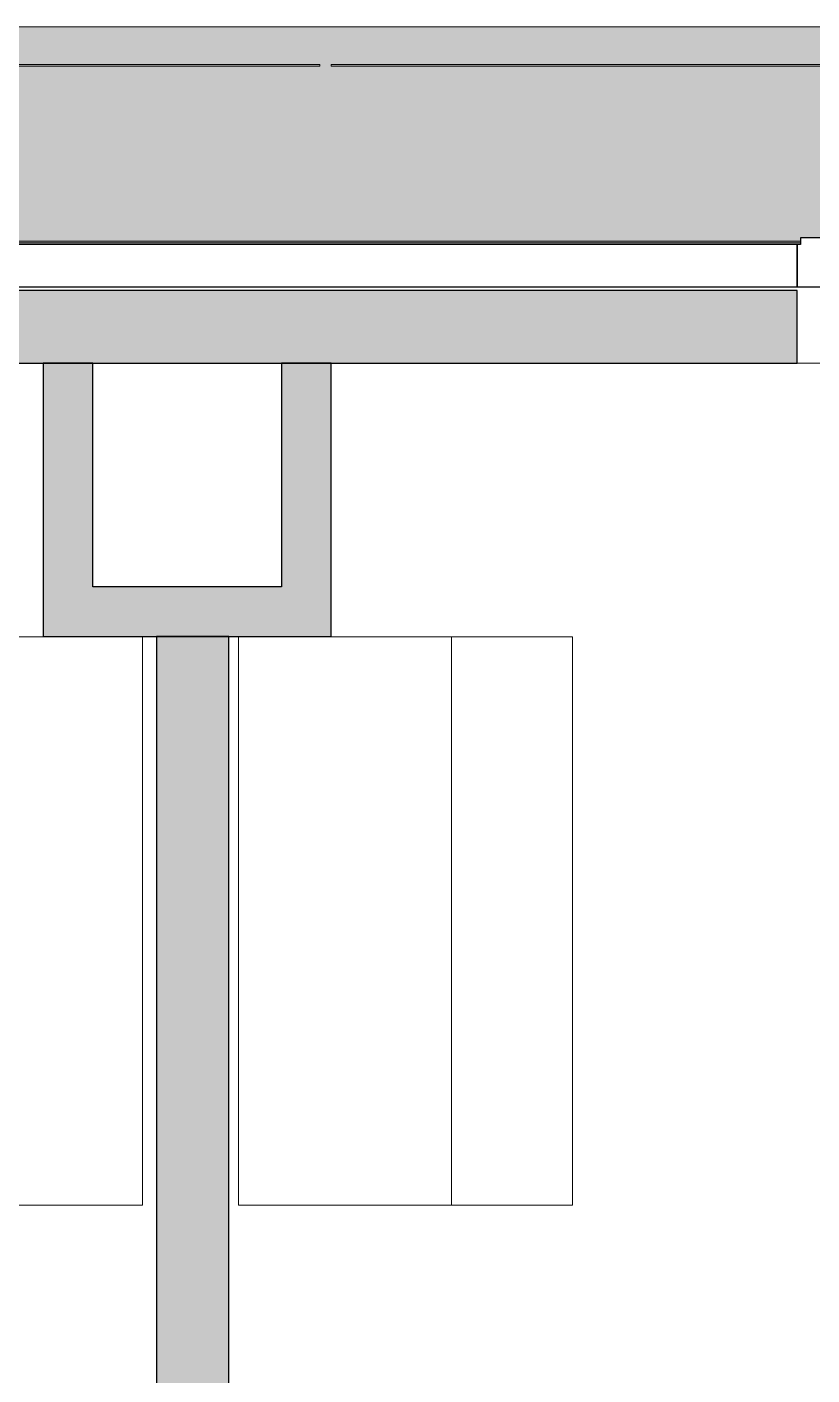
# Model space of a CAD drawing. Header units: millimetres. Extents: x 155927 to 326028, y -36033 to 97293.
# Drawn here: x 161881 to 162986, y 32821 to 34719 of the extents above; entities that cross this region are included whole.
import ezdxf

# ---------------------------------------------------------------- set-up
doc = ezdxf.new("R2010")
doc.units = ezdxf.units.MM
doc.header["$MEASUREMENT"] = 0
for name, color, linetype, lineweight in [('A-GLAZ', 7, 'CONTINUOUS', 9), ('A-GLAZ-CWMG', 7, 'CONTINUOUS', 9), ('A-WALL-PATT', 7, 'CONTINUOUS', 9), ('I-FURN', 8, 'CONTINUOUS', 9), ('I-WALL', 7, 'CONTINUOUS', 9)]:
    doc.layers.add(name, color=color, linetype=linetype, lineweight=lineweight)

msp = doc.modelspace()

# ---------------------------------------------------------------- hatches: boundary and pattern name
at = {"layer": 'A-GLAZ'}
msp.add_hatch(color=256, dxfattribs=at).paths.add_polyline_path([(166692.8, 34417), (166692.8, 34718.6), (157908.8, 34718.6), (157908.8, 34417), (157913.2, 34417), (157913.2, 34421.6), (159104.5, 34421.6), (159104.5, 34417), (160441.2, 34417), (160441.2, 34421.6), (161632.5, 34421.6), (161632.5, 34417), (162969.2, 34417), (162969.2, 34421.6), (164160.5, 34421.6), (164160.5, 34417), (165497.2, 34417), (165497.2, 34421.6), (166688.5, 34421.6), (166688.5, 34417)], flags=0)
h = msp.add_hatch(color=256, dxfattribs=at)
h.paths.add_polyline_path([(166692.8, 34414.8), (166692.8, 34417), (166688.5, 34417), (166688.5, 34414.8)], flags=0)
h.paths.add_polyline_path([(165450.1, 34414.8), (165497.2, 34414.8), (165497.2, 34417), (164160.5, 34417), (164160.5, 34414.8), (164843.5, 34414.8)], flags=0)
h.paths.add_polyline_path([(162969.2, 34414.8), (162969.2, 34417), (161632.5, 34417), (161632.5, 34414.8), (162964.2, 34414.8)], flags=0)
h.paths.add_polyline_path([(160441.2, 34414.8), (160441.2, 34417), (159104.5, 34417), (159104.5, 34414.8), (160436.2, 34414.8)], flags=0)
h.paths.add_polyline_path([(157913.2, 34414.8), (157913.2, 34417), (157908.8, 34417), (157908.8, 34414.8)], flags=0)
at = {"layer": 'A-WALL-PATT'}
for points in [[(162862.8, 34245.6), (162862.8, 34347.6), (161738.8, 34347.6), (161738.8, 34245.6), (162332.8, 34245.6)], [(162964.8, 34245.6), (162964.8, 34347.6), (162862.8, 34347.6), (162862.8, 34245.6)], [(161973.4, 33930.6), (161973.4, 34245.6), (161903.4, 34245.6), (161903.4, 33930.6)], [(162308.8, 33860.6), (162308.8, 34245.6), (162238.8, 34245.6), (162238.8, 33860.6)], [(162238.8, 33860.6), (162238.8, 33930.6), (161903.4, 33930.6), (161903.4, 33860.6)], [(162062.8, 29859.6), (162164.8, 29859.6), (162164.8, 33860.6), (162062.8, 33860.6), (162062.8, 30658.9)]]:
    msp.add_hatch(color=256, dxfattribs=at).paths.add_polyline_path(points, flags=0)

# ---------------------------------------------------------------- linework, layer by layer
at = {"layer": 'A-GLAZ'}
for p, q in [((166692.8, 34718.6), (157908.8, 34718.6)), ((162969.2, 34417), (161632.5, 34417)), ((162969.2, 34414.8), (161632.5, 34414.8))]:
    msp.add_line(p, q, dxfattribs=at)
at = {"layer": 'A-GLAZ', "lineweight": 30}
for p, q in [((163030, 34421.6), (162969.2, 34421.6)), ((162969.2, 34421.6), (162969.2, 34412.6)), ((162964.8, 34412.6), (161636.8, 34412.6)), ((162964.8, 34352.8), (162964.8, 34412.6)), ((162969.2, 34412.6), (162964.8, 34412.6)), ((162964.8, 34412.6), (162964.8, 34352.8)), ((161636.8, 34352.8), (162964.8, 34352.8)), ((162964.8, 34352.8), (163024, 34352.8))]:
    msp.add_line(p, q, dxfattribs=at)
at = {"layer": 'A-GLAZ-CWMG'}
for p, q in [((161550.8, 34665.6), (162292.8, 34665.6)), ((162292.8, 34665.6), (162292.8, 34663.6)), ((162308.9, 34663.6), (162308.9, 34665.6)), ((162308.9, 34665.6), (163050.8, 34665.6)), ((162292.8, 34663.6), (161550.8, 34663.6)), ((163050.8, 34663.6), (162308.9, 34663.6))]:
    msp.add_line(p, q, dxfattribs=at)
at = {"layer": 'I-FURN'}
for p, q in [((162043.1, 33860.3), (161743.1, 33860.3)), ((162043.1, 33060.3), (162043.1, 33860.3)), ((162178.2, 33860.3), (162178.2, 33060.3)), ((162478.2, 33860.3), (162178.2, 33860.3)), ((162478.2, 33060.3), (162478.2, 33860.3)), ((162648.2, 33860.3), (162478.2, 33860.3)), ((162648.2, 33060.3), (162648.2, 33860.3)), ((161743.1, 33060.3), (162043.1, 33060.3)), ((162178.2, 33060.3), (162478.2, 33060.3)), ((162478.2, 33060.3), (162648.2, 33060.3))]:
    msp.add_line(p, q, dxfattribs=at)
at = {"layer": 'I-WALL', "lineweight": 30}
for p, q in [((162862.8, 34347.6), (161738.8, 34347.6)), ((162964.8, 34347.6), (162862.8, 34347.6)), ((162964.8, 34245.6), (162964.8, 34347.6)), ((161738.8, 34245.6), (162862.8, 34245.6)), ((161903.4, 34245.6), (161903.4, 33930.6)), ((161973.4, 34245.6), (161903.4, 34245.6)), ((161973.4, 33930.6), (161973.4, 34245.6)), ((162238.8, 34245.6), (162238.8, 33930.6)), ((162308.8, 34245.6), (162238.8, 34245.6)), ((162308.8, 33860.6), (162308.8, 34245.6)), ((162862.8, 34245.6), (162964.8, 34245.6)), ((161903.4, 33930.6), (161903.4, 33860.6)), ((162238.8, 33930.6), (161973.4, 33930.6)), ((161903.4, 33860.6), (162238.8, 33860.6)), ((162062.8, 33860.6), (162062.8, 29859.6)), ((162164.8, 33860.6), (162062.8, 33860.6)), ((162164.8, 29859.6), (162164.8, 33860.6)), ((162238.8, 33860.6), (162308.8, 33860.6))]:
    msp.add_line(p, q, dxfattribs=at)
at = {"layer": 'I-WALL'}
msp.add_line((164164.8, 34245.6), (162964.8, 34245.6), dxfattribs=at)

doc.saveas('drawing.dxf')
